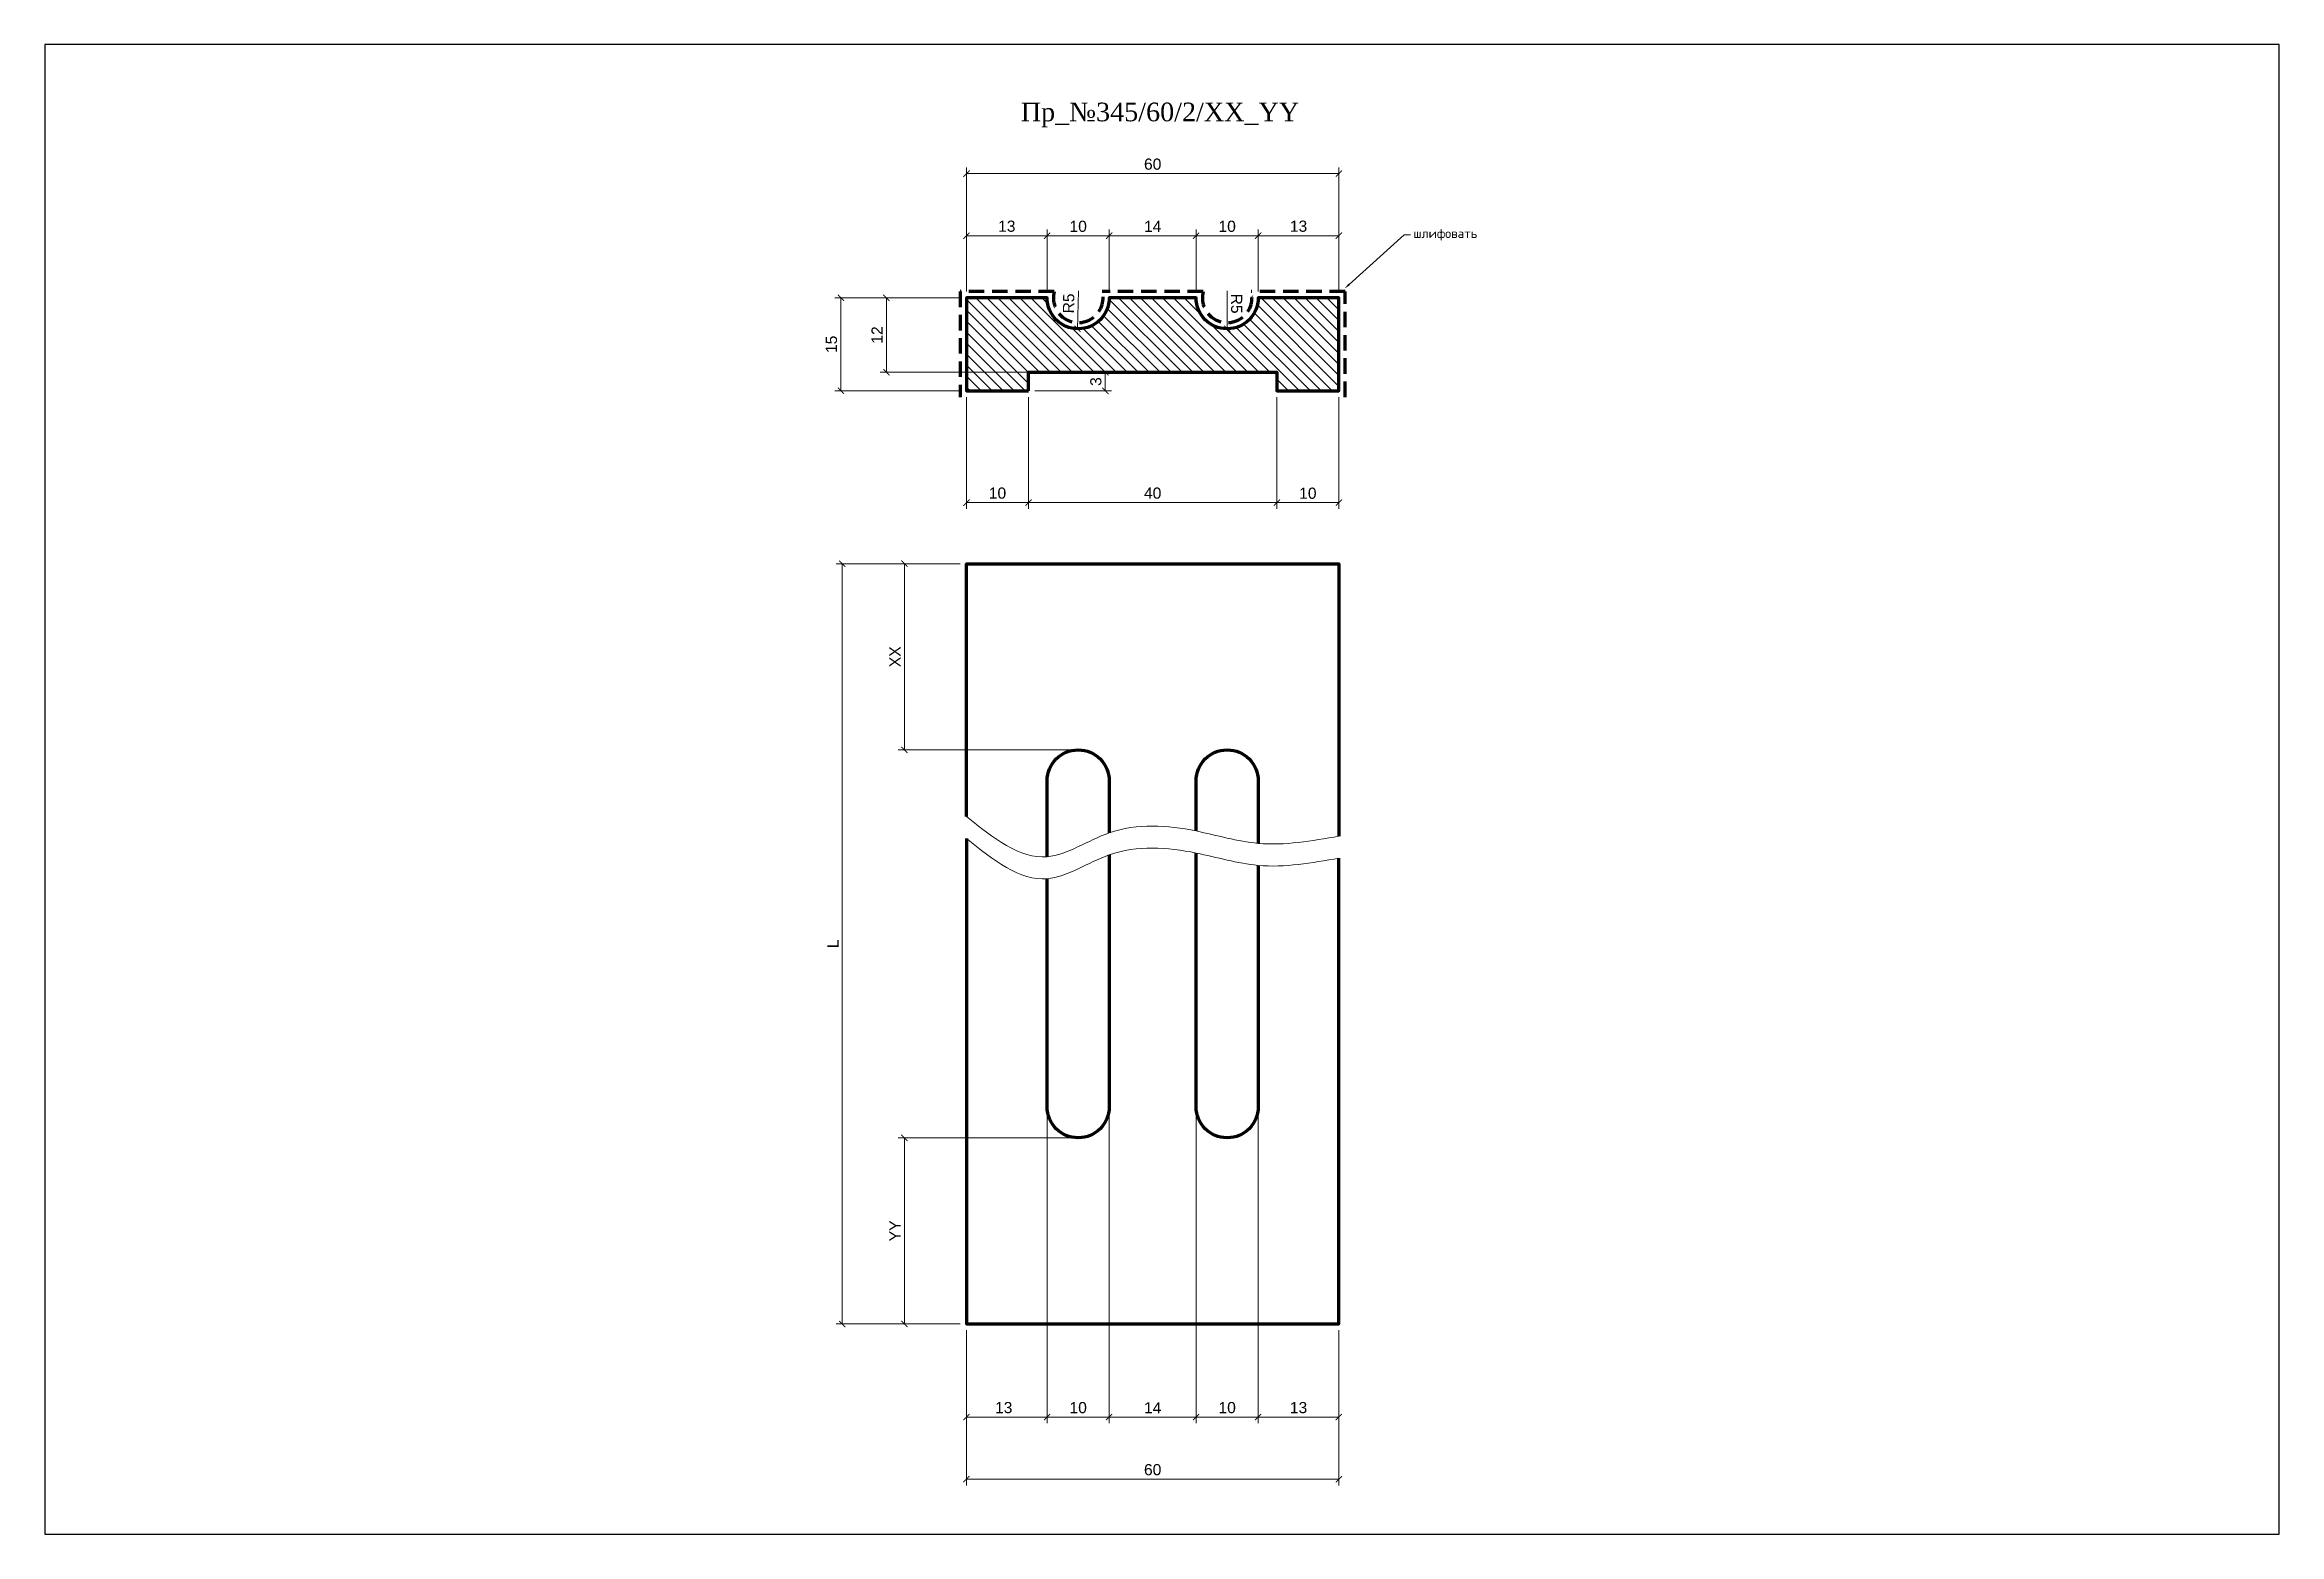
# Model space of a CAD drawing. Header units: millimetres. Extents: x -324 to 36, y -5315 to -5075.
import ezdxf
from ezdxf import colors
from ezdxf.entities.mleader import LeaderData, LeaderLine
from ezdxf.math import Vec2, Vec3

# ---------------------------------------------------------------- set-up
doc = ezdxf.new("R2010")
doc.units = ezdxf.units.MM
doc.linetypes.add('HIDDEN', pattern=[0.375, 0.25, -0.125])
doc.layers.add('Outside panel', color=7, linetype='Continuous', lineweight=18, true_color=0x7f5e57)
for name, color, linetype, lineweight in [('линия 15', 7, 'Continuous', 15), ('линия 50', 1, 'Continuous', 100), ('служебный слой РАЗМЕРЫ', 7, 'Continuous', 9), ('служебный слой ШТРИХОВКА', 4, 'Continuous', 5)]:
    doc.layers.add(name, color=color, linetype=linetype, lineweight=lineweight)
doc.layers.add('размеры в модели', color=7, linetype='Continuous')
doc.styles.add('ELECT', font='times.ttf')
doc.styles.get("Standard").update_dxf_attribs({"font": 'arial.ttf'})
doc.styles.add('ЕСКД профили текст', font='isocpeur.ttf')
doc.dimstyles.new('M_1', dxfattribs={"dimtxt": 1.8, "dimasz": 1, "dimexe": 1, "dimexo": 1, "dimgap": 0.6, "dimtad": 1, "dimdec": 0, "dimdsep": 46, "dimtxsty": 'Standard', "dimblk": 'ARCHTICK', "dimcen": -5, "dimclrd": 7, "dimclre": 7, "dimclrt": 7, "dimadec": 0, "dimazin": 0, "dimtfac": 1, "dimtdec": 0, "dimtmove": 0, "dimatfit": 3, "dimfxl": 1, "dimtolj": 1, "dimtzin": 0, "dimlwd": 5, "dimlwe": 5, "dimarcsym": 0})

# ---------------------------------------------------------------- blocks, each defined once
blk = doc.blocks.new('_ArchTick')
at = {"color": 0, "linetype": 'ByBlock', "const_width": 0.15}
blk.add_lwpolyline([(-0.5, -0.5), (0.5, 0.5)], dxfattribs=at)
blk = doc.blocks.new('*D24')
at = {"layer": 'Defpoints', "color": 0, "ltscale": 1000, "transparency": 16777216}
for p in [(-133.77, -5115.79), (-133.75, -5120.79)]:
    blk.add_point(p, dxfattribs=at)
at = {"layer": 'линия 15', "color": 7, "lineweight": 5, "ltscale": 1000, "transparency": 16777216}
blk.add_line((-133.77, -5114.68), (-133.75, -5120.79), dxfattribs=at)
at = {"layer": 'линия 15', "color": 7, "lineweight": 5, "ltscale": 1000, "transparency": 16777216, "rotation": 270.2144295757855}
blk.add_blockref('_ArchTick', (-133.75, -5120.79), dxfattribs=at)
at = {"layer": 'линия 15', "color": 7, "ltscale": 1000, "transparency": 16777216, "insert": (-132.25, -5116.73), "char_height": 1.8, "attachment_point": 5, "rotation": 270.2144}
blk.add_mtext('\\A1;R5', dxfattribs=at)
blk = doc.blocks.new('*D23')
at = {"layer": 'Defpoints', "color": 0, "ltscale": 1000, "transparency": 16777216}
for p in [(-157.77, -5115.79), (-157.87, -5120.79)]:
    blk.add_point(p, dxfattribs=at)
at = {"layer": 'линия 15', "color": 7, "lineweight": 5, "ltscale": 1000, "transparency": 16777216}
blk.add_line((-157.74, -5114.68), (-157.87, -5120.79), dxfattribs=at)
at = {"layer": 'линия 15', "color": 7, "lineweight": 5, "ltscale": 1000, "transparency": 16777216, "rotation": 268.8552142455488}
blk.add_blockref('_ArchTick', (-157.87, -5120.79), dxfattribs=at)
at = {"layer": 'линия 15', "color": 7, "ltscale": 1000, "transparency": 16777216, "insert": (-159.3, -5116.7), "char_height": 1.8, "attachment_point": 5, "rotation": 88.8552}
blk.add_mtext('\\A1;R5', dxfattribs=at)
blk = doc.blocks.new('*D21')
at = {"layer": 'Defpoints', "color": 0, "ltscale": 1000, "transparency": 16777216}
for p in [(-196, -5115.79), (-175.77, -5115.79), (-175.77, -5130.79)]:
    blk.add_point(p, dxfattribs=at)
at = {"layer": 'размеры в модели', "color": 7, "lineweight": 5, "ltscale": 1000, "transparency": 16777216}
for p, q in [((-176.77, -5115.79), (-197, -5115.79)), ((-196, -5130.79), (-196, -5115.79)), ((-176.77, -5130.79), (-197, -5130.79))]:
    blk.add_line(p, q, dxfattribs=at)
for p, rotation in [((-196, -5115.79), 90), ((-196, -5130.79), 270)]:
    blk.add_blockref('_ArchTick', p, dxfattribs=dict(at, rotation=rotation))
at = {"layer": 'размеры в модели', "color": 7, "ltscale": 1000, "transparency": 16777216, "insert": (-197.52, -5123.29), "char_height": 1.8, "attachment_point": 5, "rotation": 90}
blk.add_mtext('\\A1;15', dxfattribs=at)
blk = doc.blocks.new('*D19')
at = {"layer": 'Defpoints', "color": 0, "ltscale": 1000, "transparency": 16777216}
for p in [(-165.77, -5127.79), (-165.77, -5130.79), (-153.4, -5130.79)]:
    blk.add_point(p, dxfattribs=at)
at = {"layer": 'размеры в модели', "color": 7, "lineweight": 5, "ltscale": 1000, "transparency": 16777216}
for p, q in [((-164.77, -5127.79), (-152.4, -5127.79)), ((-153.4, -5127.79), (-153.4, -5130.79)), ((-164.77, -5130.79), (-152.4, -5130.79))]:
    blk.add_line(p, q, dxfattribs=at)
for p, rotation in [((-153.4, -5127.79), 90), ((-153.4, -5130.79), 270)]:
    blk.add_blockref('_ArchTick', p, dxfattribs=dict(at, rotation=rotation))
at = {"layer": 'размеры в модели', "color": 7, "ltscale": 1000, "transparency": 16777216, "insert": (-154.92, -5129.29), "char_height": 1.8, "attachment_point": 5, "rotation": 90}
blk.add_mtext('\\A1;3', dxfattribs=at)
blk = doc.blocks.new('*D18')
at = {"layer": 'Defpoints', "color": 0, "ltscale": 1000, "transparency": 16777216}
for p in [(-115.77, -5105.79), (-128.77, -5115.79), (-115.77, -5115.79)]:
    blk.add_point(p, dxfattribs=at)
at = {"layer": 'размеры в модели', "color": 7, "lineweight": 5, "ltscale": 1000, "transparency": 16777216}
for p, q in [((-128.77, -5114.79), (-128.77, -5104.79)), ((-115.77, -5114.79), (-115.77, -5104.79)), ((-128.77, -5105.79), (-115.77, -5105.79))]:
    blk.add_line(p, q, dxfattribs=at)
at = {"layer": 'размеры в модели', "color": 7, "lineweight": 5, "ltscale": 1000, "transparency": 16777216, "rotation": 180}
blk.add_blockref('_ArchTick', (-128.77, -5105.79), dxfattribs=at)
at = {"layer": 'размеры в модели', "color": 7, "lineweight": 5, "ltscale": 1000, "transparency": 16777216}
blk.add_blockref('_ArchTick', (-115.77, -5105.79), dxfattribs=at)
at = {"layer": 'размеры в модели', "color": 7, "ltscale": 1000, "transparency": 16777216, "insert": (-122.27, -5104.27), "char_height": 1.8, "attachment_point": 5}
blk.add_mtext('\\A1;13', dxfattribs=at)
blk = doc.blocks.new('*D14')
at = {"layer": 'Defpoints', "color": 0, "ltscale": 1000, "transparency": 16777216}
for p in [(-175.77, -5095.79), (-175.77, -5115.79), (-115.77, -5115.79)]:
    blk.add_point(p, dxfattribs=at)
at = {"layer": 'размеры в модели', "color": 7, "lineweight": 5, "ltscale": 1000, "transparency": 16777216}
for p, q in [((-175.77, -5114.79), (-175.77, -5094.79)), ((-115.77, -5095.79), (-175.77, -5095.79)), ((-115.77, -5114.79), (-115.77, -5094.79))]:
    blk.add_line(p, q, dxfattribs=at)
at = {"layer": 'размеры в модели', "color": 7, "lineweight": 5, "ltscale": 1000, "transparency": 16777216, "rotation": 180}
blk.add_blockref('_ArchTick', (-175.77, -5095.79), dxfattribs=at)
at = {"layer": 'размеры в модели', "color": 7, "lineweight": 5, "ltscale": 1000, "transparency": 16777216}
blk.add_blockref('_ArchTick', (-115.77, -5095.79), dxfattribs=at)
at = {"layer": 'размеры в модели', "color": 7, "ltscale": 1000, "transparency": 16777216, "insert": (-145.77, -5094.27), "char_height": 1.8, "attachment_point": 5}
blk.add_mtext('\\A1;60', dxfattribs=at)
blk = doc.blocks.new('*D13')
at = {"layer": 'Defpoints', "color": 0, "ltscale": 1000, "transparency": 16777216}
for p in [(-165.77, -5130.79), (-125.77, -5130.79), (-165.77, -5148.79)]:
    blk.add_point(p, dxfattribs=at)
at = {"layer": 'размеры в модели', "color": 7, "lineweight": 5, "ltscale": 1000, "transparency": 16777216}
for p, q in [((-165.77, -5131.79), (-165.77, -5149.79)), ((-125.77, -5131.79), (-125.77, -5149.79)), ((-125.77, -5148.79), (-165.77, -5148.79))]:
    blk.add_line(p, q, dxfattribs=at)
at = {"layer": 'размеры в модели', "color": 7, "lineweight": 5, "ltscale": 1000, "transparency": 16777216, "rotation": 180}
blk.add_blockref('_ArchTick', (-165.77, -5148.79), dxfattribs=at)
at = {"layer": 'размеры в модели', "color": 7, "lineweight": 5, "ltscale": 1000, "transparency": 16777216}
blk.add_blockref('_ArchTick', (-125.77, -5148.79), dxfattribs=at)
at = {"layer": 'размеры в модели', "color": 7, "ltscale": 1000, "transparency": 16777216, "insert": (-145.77, -5147.27), "char_height": 1.8, "attachment_point": 5}
blk.add_mtext('\\A1;40', dxfattribs=at)
blk = doc.blocks.new('*D12')
at = {"layer": 'Defpoints', "color": 0, "ltscale": 1000, "transparency": 16777216}
for p in [(-175.77, -5130.79), (-165.77, -5130.79), (-175.77, -5148.79)]:
    blk.add_point(p, dxfattribs=at)
at = {"layer": 'размеры в модели', "color": 7, "lineweight": 5, "ltscale": 1000, "transparency": 16777216}
for p, q in [((-175.77, -5131.79), (-175.77, -5149.79)), ((-165.77, -5131.79), (-165.77, -5149.79)), ((-165.77, -5148.79), (-175.77, -5148.79))]:
    blk.add_line(p, q, dxfattribs=at)
at = {"layer": 'размеры в модели', "color": 7, "lineweight": 5, "ltscale": 1000, "transparency": 16777216, "rotation": 180}
blk.add_blockref('_ArchTick', (-175.77, -5148.79), dxfattribs=at)
at = {"layer": 'размеры в модели', "color": 7, "lineweight": 5, "ltscale": 1000, "transparency": 16777216}
blk.add_blockref('_ArchTick', (-165.77, -5148.79), dxfattribs=at)
at = {"layer": 'размеры в модели', "color": 7, "ltscale": 1000, "transparency": 16777216, "insert": (-170.77, -5147.27), "char_height": 1.8, "attachment_point": 5}
blk.add_mtext('\\A1;10', dxfattribs=at)
blk = doc.blocks.new('*D11')
at = {"layer": 'Defpoints', "color": 0, "ltscale": 1000, "transparency": 16777216}
for p in [(-175.77, -5105.79), (-175.77, -5115.79), (-162.77, -5115.79)]:
    blk.add_point(p, dxfattribs=at)
at = {"layer": 'размеры в модели', "color": 7, "lineweight": 5, "ltscale": 1000, "transparency": 16777216}
for p, q in [((-175.77, -5114.79), (-175.77, -5104.79)), ((-162.77, -5114.79), (-162.77, -5104.79)), ((-162.77, -5105.79), (-175.77, -5105.79))]:
    blk.add_line(p, q, dxfattribs=at)
at = {"layer": 'размеры в модели', "color": 7, "lineweight": 5, "ltscale": 1000, "transparency": 16777216, "rotation": 180}
blk.add_blockref('_ArchTick', (-175.77, -5105.79), dxfattribs=at)
at = {"layer": 'размеры в модели', "color": 7, "lineweight": 5, "ltscale": 1000, "transparency": 16777216}
blk.add_blockref('_ArchTick', (-162.77, -5105.79), dxfattribs=at)
at = {"layer": 'размеры в модели', "color": 7, "ltscale": 1000, "transparency": 16777216, "insert": (-169.27, -5104.27), "char_height": 1.8, "attachment_point": 5}
blk.add_mtext('\\A1;13', dxfattribs=at)
blk = doc.blocks.new('*D10')
at = {"layer": 'Defpoints', "color": 0, "ltscale": 1000, "transparency": 16777216}
for p in [(-175.77, -5281.13), (-115.77, -5281.13), (-115.77, -5306.13)]:
    blk.add_point(p, dxfattribs=at)
at = {"layer": 'размеры в модели', "color": 7, "lineweight": 5, "ltscale": 1000, "transparency": 16777216}
for p, q in [((-175.77, -5282.13), (-175.77, -5307.13)), ((-115.77, -5282.13), (-115.77, -5307.13)), ((-175.77, -5306.13), (-115.77, -5306.13))]:
    blk.add_line(p, q, dxfattribs=at)
at = {"layer": 'размеры в модели', "color": 7, "lineweight": 5, "ltscale": 1000, "transparency": 16777216, "rotation": 180}
blk.add_blockref('_ArchTick', (-175.77, -5306.13), dxfattribs=at)
at = {"layer": 'размеры в модели', "color": 7, "lineweight": 5, "ltscale": 1000, "transparency": 16777216}
blk.add_blockref('_ArchTick', (-115.77, -5306.13), dxfattribs=at)
at = {"layer": 'размеры в модели', "color": 7, "ltscale": 1000, "transparency": 16777216, "insert": (-145.77, -5304.61), "char_height": 1.8, "attachment_point": 5}
blk.add_mtext('\\A1;60', dxfattribs=at)
blk = doc.blocks.new('*D9')
at = {"layer": 'Defpoints', "color": 0, "ltscale": 1000, "transparency": 16777216}
for p in [(-128.77, -5246.13), (-115.77, -5281.13), (-115.77, -5296.13)]:
    blk.add_point(p, dxfattribs=at)
at = {"layer": 'размеры в модели', "color": 7, "lineweight": 5, "ltscale": 1000, "transparency": 16777216}
for p, q in [((-128.77, -5247.13), (-128.77, -5297.13)), ((-115.77, -5282.13), (-115.77, -5297.13)), ((-128.77, -5296.13), (-115.77, -5296.13))]:
    blk.add_line(p, q, dxfattribs=at)
at = {"layer": 'размеры в модели', "color": 7, "lineweight": 5, "ltscale": 1000, "transparency": 16777216, "rotation": 180}
blk.add_blockref('_ArchTick', (-128.77, -5296.13), dxfattribs=at)
at = {"layer": 'размеры в модели', "color": 7, "lineweight": 5, "ltscale": 1000, "transparency": 16777216}
blk.add_blockref('_ArchTick', (-115.77, -5296.13), dxfattribs=at)
at = {"layer": 'размеры в модели', "color": 7, "ltscale": 1000, "transparency": 16777216, "insert": (-122.27, -5294.61), "char_height": 1.8, "attachment_point": 5}
blk.add_mtext('\\A1;13', dxfattribs=at)
blk = doc.blocks.new('*D8')
at = {"layer": 'Defpoints', "color": 0, "ltscale": 1000, "transparency": 16777216}
for p in [(-138.77, -5246.13), (-128.77, -5246.13), (-128.77, -5296.13)]:
    blk.add_point(p, dxfattribs=at)
at = {"layer": 'размеры в модели', "color": 7, "lineweight": 5, "ltscale": 1000, "transparency": 16777216}
for p, q in [((-138.77, -5247.13), (-138.77, -5297.13)), ((-128.77, -5247.13), (-128.77, -5297.13)), ((-138.77, -5296.13), (-128.77, -5296.13))]:
    blk.add_line(p, q, dxfattribs=at)
at = {"layer": 'размеры в модели', "color": 7, "lineweight": 5, "ltscale": 1000, "transparency": 16777216, "rotation": 180}
blk.add_blockref('_ArchTick', (-138.77, -5296.13), dxfattribs=at)
at = {"layer": 'размеры в модели', "color": 7, "lineweight": 5, "ltscale": 1000, "transparency": 16777216}
blk.add_blockref('_ArchTick', (-128.77, -5296.13), dxfattribs=at)
at = {"layer": 'размеры в модели', "color": 7, "ltscale": 1000, "transparency": 16777216, "insert": (-133.77, -5294.61), "char_height": 1.8, "attachment_point": 5}
blk.add_mtext('\\A1;10', dxfattribs=at)
blk = doc.blocks.new('*D6')
at = {"layer": 'Defpoints', "color": 0, "ltscale": 1000, "transparency": 16777216}
for p in [(-162.77, -5246.13), (-152.77, -5246.13), (-152.77, -5296.13)]:
    blk.add_point(p, dxfattribs=at)
at = {"layer": 'размеры в модели', "color": 7, "lineweight": 5, "ltscale": 1000, "transparency": 16777216}
for p, q in [((-162.77, -5247.13), (-162.77, -5297.13)), ((-152.77, -5247.13), (-152.77, -5297.13)), ((-162.77, -5296.13), (-152.77, -5296.13))]:
    blk.add_line(p, q, dxfattribs=at)
at = {"layer": 'размеры в модели', "color": 7, "lineweight": 5, "ltscale": 1000, "transparency": 16777216, "rotation": 180}
blk.add_blockref('_ArchTick', (-162.77, -5296.13), dxfattribs=at)
at = {"layer": 'размеры в модели', "color": 7, "lineweight": 5, "ltscale": 1000, "transparency": 16777216}
blk.add_blockref('_ArchTick', (-152.77, -5296.13), dxfattribs=at)
at = {"layer": 'размеры в модели', "color": 7, "ltscale": 1000, "transparency": 16777216, "insert": (-157.77, -5294.61), "char_height": 1.8, "attachment_point": 5}
blk.add_mtext('\\A1;10', dxfattribs=at)
blk = doc.blocks.new('*D5')
at = {"layer": 'Defpoints', "color": 0, "ltscale": 1000, "transparency": 16777216}
for p in [(-162.77, -5246.13), (-175.77, -5281.13), (-162.77, -5296.13)]:
    blk.add_point(p, dxfattribs=at)
at = {"layer": 'размеры в модели', "color": 7, "lineweight": 5, "ltscale": 1000, "transparency": 16777216}
for p, q in [((-162.77, -5247.13), (-162.77, -5297.13)), ((-175.77, -5282.13), (-175.77, -5297.13)), ((-175.77, -5296.13), (-162.77, -5296.13))]:
    blk.add_line(p, q, dxfattribs=at)
at = {"layer": 'размеры в модели', "color": 7, "lineweight": 5, "ltscale": 1000, "transparency": 16777216, "rotation": 180}
blk.add_blockref('_ArchTick', (-175.77, -5296.13), dxfattribs=at)
at = {"layer": 'размеры в модели', "color": 7, "lineweight": 5, "ltscale": 1000, "transparency": 16777216}
blk.add_blockref('_ArchTick', (-162.77, -5296.13), dxfattribs=at)
at = {"layer": 'размеры в модели', "color": 7, "ltscale": 1000, "transparency": 16777216, "insert": (-169.77, -5294.61), "char_height": 1.8, "attachment_point": 5}
blk.add_mtext('\\A1;13', dxfattribs=at)
blk = doc.blocks.new('*D4')
at = {"layer": 'Defpoints', "color": 0, "ltscale": 1000, "transparency": 16777216}
for p in [(-175.77, -5158.63), (-195.77, -5281.13), (-175.77, -5281.13)]:
    blk.add_point(p, dxfattribs=at)
at = {"layer": 'размеры в модели', "color": 7, "lineweight": 5, "ltscale": 1000, "transparency": 16777216}
for p, q in [((-176.77, -5158.63), (-196.77, -5158.63)), ((-195.77, -5158.63), (-195.77, -5281.13)), ((-176.77, -5281.13), (-196.77, -5281.13))]:
    blk.add_line(p, q, dxfattribs=at)
for p, rotation in [((-195.77, -5158.63), 90), ((-195.77, -5281.13), 270)]:
    blk.add_blockref('_ArchTick', p, dxfattribs=dict(at, rotation=rotation))
at = {"layer": 'размеры в модели', "color": 7, "ltscale": 1000, "transparency": 16777216, "insert": (-197.27, -5219.88), "char_height": 1.8, "attachment_point": 5, "rotation": 90}
blk.add_mtext('\\A1;L', dxfattribs=at)
blk = doc.blocks.new('*D3')
at = {"layer": 'Defpoints', "color": 0, "ltscale": 1000, "transparency": 16777216}
for p in [(-175.77, -5158.63), (-185.77, -5188.63), (-157.77, -5188.63)]:
    blk.add_point(p, dxfattribs=at)
at = {"layer": 'размеры в модели', "color": 7, "lineweight": 5, "ltscale": 1000, "transparency": 16777216}
for p, q in [((-176.77, -5158.63), (-186.77, -5158.63)), ((-185.77, -5158.63), (-185.77, -5188.63)), ((-158.77, -5188.63), (-186.77, -5188.63))]:
    blk.add_line(p, q, dxfattribs=at)
for p, rotation in [((-185.77, -5158.63), 90), ((-185.77, -5188.63), 270)]:
    blk.add_blockref('_ArchTick', p, dxfattribs=dict(at, rotation=rotation))
at = {"layer": 'размеры в модели', "color": 7, "ltscale": 1000, "transparency": 16777216, "insert": (-187.27, -5173.63), "char_height": 1.8, "attachment_point": 5, "rotation": 90}
blk.add_mtext('\\A1;XX', dxfattribs=at)

msp = doc.modelspace()

# ---------------------------------------------------------------- hatches: boundary and pattern name
at = {"layer": 'Outside panel', "ltscale": 1000}
h = msp.add_hatch(dxfattribs=at)
h.set_pattern_fill('ANSI31', color=256, scale=10, angle=90)
h.set_pattern_definition([(135, (-310557.0427, 88639.5278), (-0.8838834765, -0.8838834765), [])])
edge = h.paths.add_edge_path()
edge.add_line((-115.77, -5115.79), (-128.77, -5115.79))
edge.add_arc((-133.77, -5115.79), 5, -180, 0, ccw=False)
edge.add_line((-138.77, -5115.79), (-152.77, -5115.79))
edge.add_arc((-157.77, -5115.79), 5, -180, 0, ccw=False)
edge.add_line((-162.77, -5115.79), (-172.77, -5115.79))
edge.add_line((-172.77, -5115.79), (-175.77, -5115.79))
edge.add_line((-175.77, -5115.79), (-175.77, -5130.79))
edge.add_line((-175.77, -5130.79), (-165.77, -5130.79))
edge.add_line((-165.77, -5130.79), (-165.77, -5127.79))
edge.add_line((-165.77, -5127.79), (-125.77, -5127.79))
edge.add_line((-125.77, -5127.79), (-125.77, -5130.79))
edge.add_line((-125.77, -5130.79), (-115.77, -5130.79))
edge.add_line((-115.77, -5130.79), (-115.77, -5115.79))

# ---------------------------------------------------------------- linework, layer by layer
at = {"color": 6, "ltscale": 1000}
msp.add_lwpolyline([(-324.27, -5315.01), (35.73, -5315.01), (35.73, -5075.01), (-324.27, -5075.01)], close=True, dxfattribs=at)
at = {"layer": 'линия 50', "color": 1, "linetype": 'HIDDEN', "ltscale": 10, "true_color": 0xff0909}
msp.add_lwpolyline([(-114.77, -5131.79), (-114.77, -5114.79), (-129.89, -5114.79, -1.290994), (-137.64, -5114.79), (-153.89, -5114.79, -1.290994), (-161.64, -5114.79), (-176.77, -5114.79), (-176.77, -5131.79)], format="xyb", dxfattribs=at)
at = {"layer": 'линия 50', "color": 7}
msp.add_lwpolyline([(-165.77, -5130.79), (-165.77, -5130.79), (-165.77, -5127.79), (-125.77, -5127.79), (-125.77, -5130.79), (-115.77, -5130.79), (-115.77, -5115.79), (-128.77, -5115.79, -1), (-138.77, -5115.79), (-152.77, -5115.79, -1), (-162.77, -5115.79), (-172.77, -5115.79, -1), (-172.77, -5115.79), (-175.77, -5115.79), (-175.77, -5130.79)], format="xyb", close=True, dxfattribs=at)
for points in [[(-175.77, -5199.38), (-175.77, -5158.63), (-115.77, -5158.63), (-115.77, -5202.53)], [(-175.77, -5202.93), (-175.77, -5281.13), (-115.77, -5281.13), (-115.77, -5206.08)]]:
    msp.add_lwpolyline(points, dxfattribs=at)
for points in [[(-162.77, -5205.85), (-162.77, -5193.63, -1), (-152.77, -5193.63), (-152.77, -5202)], [(-138.77, -5201.7), (-138.77, -5193.63, -1), (-128.77, -5193.63), (-128.77, -5203.69)], [(-152.77, -5205.55), (-152.77, -5246.13, -1), (-162.77, -5246.13), (-162.77, -5209.4)], [(-128.77, -5207.24), (-128.77, -5246.13, -1), (-138.77, -5246.13), (-138.77, -5205.25)]]:
    msp.add_lwpolyline(points, format="xyb", dxfattribs=at)
at = {"layer": 'служебный слой ШТРИХОВКА', "color": 7, "lineweight": 15}
for points in [[(-175.77, -5199.38), (-162.77, -5205.85), (-152.77, -5202), (-138.77, -5201.7), (-128.77, -5203.69), (-115.77, -5202.53)], [(-175.77, -5202.93), (-162.77, -5209.4), (-152.77, -5205.55), (-138.77, -5205.25), (-128.77, -5207.24), (-115.77, -5206.08)]]:
    msp.add_spline(points, degree=3, dxfattribs=at)

# ---------------------------------------------------------------- texts
at = {"color": 7, "ltscale": 1000, "style": 'ELECT'}
msp.add_text('Пр_№345/60/2/ХХ_YY', height=3, dxfattribs=at).set_placement((-167.02, -5087.35))

# ---------------------------------------------------------------- dimensions: what is measured, and where the dimension line sits
at = {"layer": 'линия 15', "color": 7, "ltscale": 1000}
for center, mpoint, picture, middle in [((-157.77, -5115.79), (-157.87, -5120.79), '*D23', (-157.79, -5116.73)), ((-133.77, -5115.79), (-133.75, -5120.79), '*D24', (-133.76, -5116.73))]:
    dim = msp.add_radius_dim(center=center, mpoint=mpoint, dimstyle='M_1', dxfattribs=at)
    dim.commit()
    dim.dimension.update_dxf_attribs({"geometry": picture, "text_midpoint": middle, "dimtype": 132})
at = {"layer": 'размеры в модели', "color": 5, "ltscale": 1000}
for base, p1, p2, angle, picture, middle in [((-175.77, -5095.79), (-115.77, -5115.79), (-175.77, -5115.79), 180, '*D14', (-145.77, -5094.27)), ((-196, -5115.79), (-175.77, -5130.79), (-175.77, -5115.79), 90, '*D21', (-197.52, -5123.29)), ((-153.4, -5130.79), (-165.77, -5127.79), (-165.77, -5130.79), 90, '*D19', (-154.92, -5129.29)), ((-175.77, -5148.79), (-165.77, -5130.79), (-175.77, -5130.79), 180, '*D12', (-170.77, -5147.27)), ((-165.77, -5148.79), (-125.77, -5130.79), (-165.77, -5130.79), 180, '*D13', (-145.77, -5147.27))]:
    dim = msp.add_linear_dim(base=base, p1=p1, p2=p2, angle=angle, dimstyle='M_1', dxfattribs=at)
    dim.commit()
    dim.dimension.update_dxf_attribs({"geometry": picture, "text_midpoint": middle})
for base, p1, p2, picture, middle in [((-175.77, -5105.79), (-162.77, -5115.79), (-175.77, -5115.79), '*D11', (-169.27, -5104.27)), ((-115.77, -5105.79), (-128.77, -5115.79), (-115.77, -5115.79), '*D18', (-122.27, -5104.27)), ((-152.77, -5296.13), (-162.77, -5246.13), (-152.77, -5246.13), '*D6', (-157.77, -5294.61)), ((-128.77, -5296.13), (-138.77, -5246.13), (-128.77, -5246.13), '*D8', (-133.77, -5294.61)), ((-115.77, -5296.13), (-128.77, -5246.13), (-115.77, -5281.13), '*D9', (-122.27, -5294.61)), ((-115.77, -5306.13), (-175.77, -5281.13), (-115.77, -5281.13), '*D10', (-145.77, -5304.61))]:
    dim = msp.add_linear_dim(base=base, p1=p1, p2=p2, dimstyle='M_1', dxfattribs=at)
    dim.commit()
    dim.dimension.update_dxf_attribs({"geometry": picture, "text_midpoint": middle})
for base, p1, p2 in [((-152.77, -5105.79), (-162.77, -5115.79), (-152.77, -5115.79)), ((-138.77, -5105.79), (-152.77, -5115.79), (-138.77, -5115.79)), ((-128.77, -5105.79), (-138.77, -5115.79), (-128.77, -5115.79)), ((-115.77, -5148.79), (-125.77, -5130.79), (-115.77, -5130.79)), ((-138.77, -5296.13), (-152.77, -5246.13), (-138.77, -5246.13))]:
    msp.add_linear_dim(base=base, p1=p1, p2=p2, dimstyle='M_1', dxfattribs=at).render()
msp.add_linear_dim(base=(-188.67, -5115.79), p1=(-162.77, -5127.79), p2=(-175.77, -5115.79), angle=90, dimstyle='M_1', dxfattribs=at).render()
for base, p2, text, picture, middle in [((-195.77, -5281.13), (-175.77, -5281.13), 'L', '*D4', (-197.27, -5219.88)), ((-185.77, -5188.63), (-157.77, -5188.63), 'XX', '*D3', (-187.27, -5173.63))]:
    dim = msp.add_linear_dim(base=base, p1=(-175.77, -5158.63), p2=p2, angle=90, text=text, dimstyle='M_1', dxfattribs=at)
    dim.commit()
    dim.dimension.update_dxf_attribs({"geometry": picture, "text_midpoint": middle})
dim = msp.add_linear_dim(base=(-162.77, -5296.13), p1=(-175.77, -5281.13), p2=(-162.77, -5246.13), dimstyle='M_1', dxfattribs=at)
dim.commit()
dim.dimension.update_dxf_attribs({"geometry": '*D5', "text_midpoint": (-169.77, -5296.13), "dimtype": 128})
msp.add_linear_dim(base=(-185.77, -5251.13), p1=(-175.77, -5281.13), p2=(-157.77, -5251.13), angle=90, text='YY', dimstyle='M_1', dxfattribs=at).render()

# ---------------------------------------------------------------- leaders
at = {"layer": 'служебный слой РАЗМЕРЫ'}
ml = msp.add_multileader_mtext('Standard', dxfattribs=at)
ml.set_content('\\A1;шлифовать', color=256, style='ЕСКД профили текст')
ml.set_leader_properties(color=256, linetype='ByLayer', lineweight=-1)
ml.build(insert=Vec2(0, 0))
ml.multileader.update_dxf_attribs({"dogleg_length": 1, "arrow_head_size": 1})
ctx = ml.context
ctx.base_point, ctx.char_height, ctx.arrow_head_size, ctx.landing_gap_size, ctx.plane_origin = Vec3(-104.26, -5105.64), 1.5, 1, 0.5, Vec3(-90.79, -5079.48)
notes = []
notes.append((ctx, [(1, (1, 1, 0), (-105.26, -5105.64), (1, 0), 1, [(0, [(-114.86, -5114.31)], 0, [])])]))
ctx.mtext.insert, ctx.mtext.flow_direction = Vec3(-103.76, -5104.67), 5
for ctx, leaders in notes:
    for number, flags, end, landing, length, lines in leaders:
        leader = LeaderData()
        leader.index, (leader.has_last_leader_line, leader.has_dogleg_vector, leader.attachment_direction) = number, flags
        leader.last_leader_point, leader.dogleg_vector, leader.dogleg_length = Vec3(end), Vec3(landing), length
        for number, points, colour, breaks in lines:
            line = LeaderLine()
            line.index, line.vertices, line.color, line.breaks = number, Vec3.list(points), colors.encode_raw_color(colour), breaks
            leader.lines.append(line)
        ctx.leaders.append(leader)

doc.saveas('drawing.dxf')
